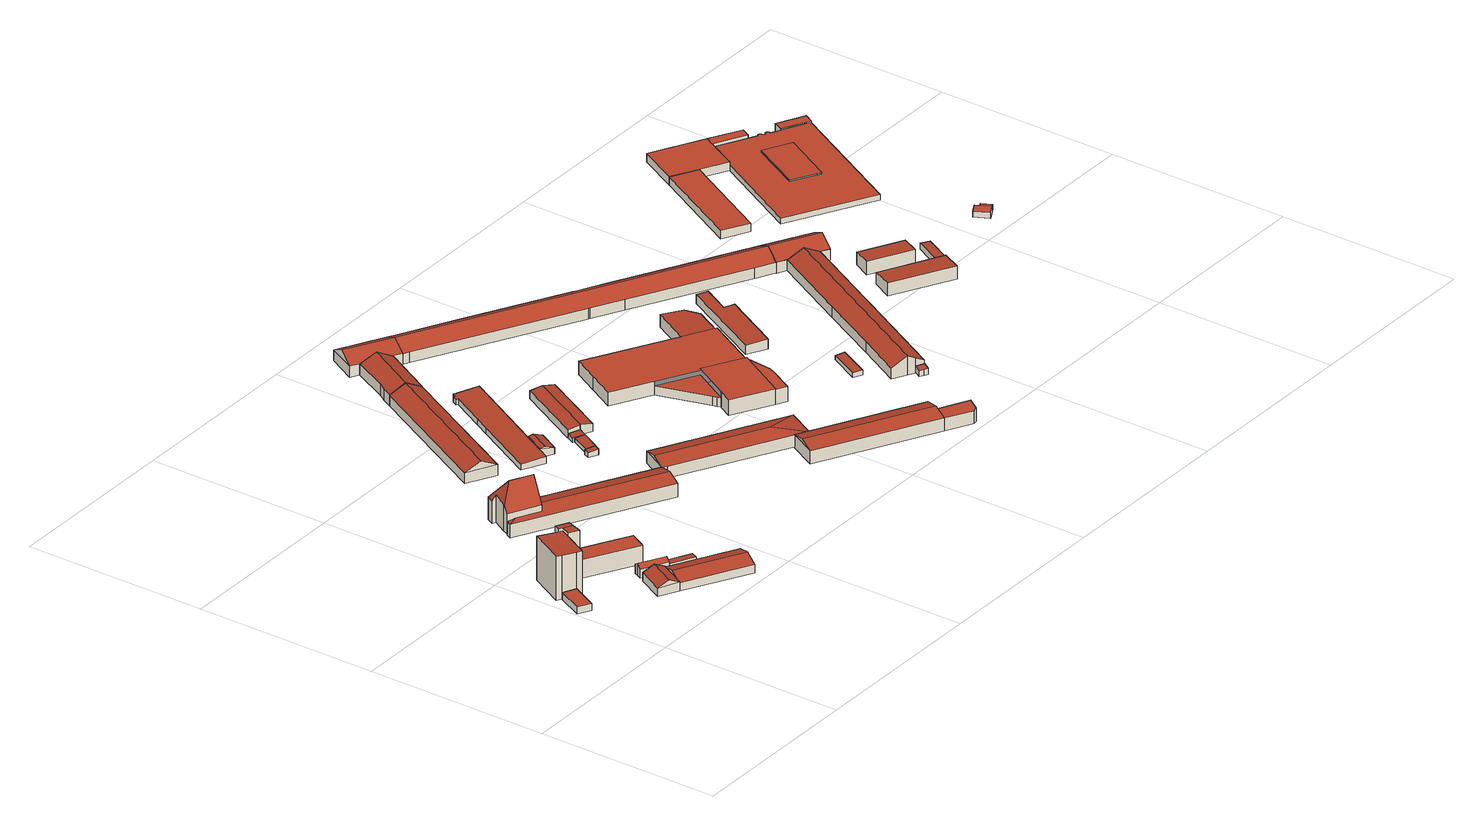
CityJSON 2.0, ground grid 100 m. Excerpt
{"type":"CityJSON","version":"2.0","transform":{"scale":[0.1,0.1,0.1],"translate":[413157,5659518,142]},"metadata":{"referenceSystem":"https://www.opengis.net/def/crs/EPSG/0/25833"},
"CityObjects":{
"building1":{"type":"Building","attributes":{"Dachtyp_tdc":"tdcPolyFlatRoof","Gemeindeschluessel":14612000,"Dachneigung":0,"QualitaetDacherkennung":76,"Geometrietyp2DReferenz":"3000","measuredHeight":3.9,"function":"31001_2000","roofType":"1000"},"geometry":[{"type":"Solid","lod":"2","boundaries":[[[[0,1,2,3]],[[1,4,5,2]],[[4,6,7,5]],[[6,0,3,7]],[[6,4,1,0]],[[3,2,5,7]]]],"semantics":{"surfaces":[{"type":"WallSurface"},{"type":"RoofSurface"},{"type":"GroundSurface"}],"values":[[0,0,0,0,1,2]]}}]},
"building2":{"type":"Building","attributes":{"Gemeindeschluessel":14612000,"Geometrietyp2DReferenz":"3000","function":"31001_2000","roofType":"9999"},"children":["building2-1","building2-2","building2-3"]},
"building2-1":{"type":"BuildingPart","attributes":{"Dachtyp_tdc":"tdcPolyFlatRoof","Dachneigung":2.65,"QualitaetDacherkennung":34,"Geometrietyp2DReferenz":"3000","measuredHeight":24.98,"roofType":"2100"},"parents":["building2"],"geometry":[{"type":"MultiSurface","lod":"2","boundaries":[[[8,9,10,11,12]],[[9,13,14,10]],[[13,15,16,14]],[[15,17,18,16]],[[17,15,13,9,8,19]],[[11,10,14,16,18,20]]],"semantics":{"surfaces":[{"type":"WallSurface"},{"type":"RoofSurface"},{"type":"GroundSurface"}],"values":[0,0,0,0,1,2]}}]},
"building2-2":{"type":"BuildingPart","attributes":{"Dachtyp_tdc":"tdcPolyFlatRoof","Dachneigung":2.75,"QualitaetDacherkennung":62,"Geometrietyp2DReferenz":"3000","measuredHeight":24.15,"roofType":"2100"},"parents":["building2"],"geometry":[{"type":"MultiSurface","lod":"2","boundaries":[[[21,12,11,22]],[[23,24,25,26]],[[24,27,28,25]],[[27,29,30,28]],[[29,31,32,30]],[[31,21,22,32]],[[31,29,27,24,23,33,12,21]],[[22,11,20,26,25,28,30,32]]],"semantics":{"surfaces":[{"type":"WallSurface"},{"type":"RoofSurface"},{"type":"GroundSurface"}],"values":[0,0,0,0,0,0,1,2]}}]},
"building2-3":{"type":"BuildingPart","attributes":{"Dachtyp_tdc":"tdcPolyFlatRoof","Dachneigung":3.02,"QualitaetDacherkennung":60,"Geometrietyp2DReferenz":"3000","measuredHeight":25.29,"roofType":"2100"},"parents":["building2"],"geometry":[{"type":"MultiSurface","lod":"2","boundaries":[[[34,35,18,17]],[[34,36,37,35]],[[36,38,23,26,37]],[[36,34,17,19,38]],[[26,20,18,35,37]]],"semantics":{"surfaces":[{"type":"WallSurface"},{"type":"RoofSurface"},{"type":"GroundSurface"}],"values":[0,0,0,1,2]}}]},
"building3":{"type":"Building","attributes":{"Dachtyp_tdc":"tdcGableRoof","Gemeindeschluessel":14612000,"Dachneigung":26.55,"QualitaetDacherkennung":59,"Geometrietyp2DReferenz":"3000","measuredHeight":7.59,"function":"31001_2000","roofType":"3100"},"geometry":[{"type":"Solid","lod":"2","boundaries":[[[[39,40,41,42]],[[40,43,44,41]],[[43,45,46,44]],[[45,39,42,46]],[[43,40,47]],[[39,45,48]],[[40,39,48,47]],[[45,43,47,48]],[[42,41,44,46]]]],"semantics":{"surfaces":[{"type":"WallSurface"},{"type":"RoofSurface"},{"type":"GroundSurface"}],"values":[[0,0,0,0,0,0,1,1,2]]}}]},
"building4":{"type":"Building","attributes":{"Dachtyp_tdc":"tdcPolyFlatRoof","Gemeindeschluessel":14612000,"Dachneigung":0,"QualitaetDacherkennung":78,"Geometrietyp2DReferenz":"3000","measuredHeight":10.18,"function":"31001_2000","roofType":"1000"},"geometry":[{"type":"Solid","lod":"2","boundaries":[[[[49,50,51,52]],[[50,53,54,51]],[[53,55,56,54]],[[55,57,58,56]],[[57,59,60,58]],[[59,61,62,60]],[[61,63,64,62]],[[63,49,52,64]],[[63,61,59,57,55,53,50,49]],[[52,51,54,56,58,60,62,64]]]],"semantics":{"surfaces":[{"type":"WallSurface"},{"type":"RoofSurface"},{"type":"GroundSurface"}],"values":[[0,0,0,0,0,0,0,0,1,2]]}}]},
"building5":{"type":"Building","attributes":{"Dachtyp_tdc":"tdcGableRoof","Gemeindeschluessel":14612000,"Dachneigung":33.51,"QualitaetDacherkennung":76,"Geometrietyp2DReferenz":"3000","measuredHeight":6.59,"function":"31001_2000","roofType":"3100"},"geometry":[{"type":"Solid","lod":"2","boundaries":[[[[65,66,67,68]],[[66,69,70,67]],[[69,71,72,70]],[[71,73,74,72]],[[73,75,76,74]],[[75,77,78,76]],[[77,79,80,78]],[[79,65,68,80]],[[75,73,71,69,66]],[[66,65,79,77,75]],[[68,67,70,72,74,76,78,80]]]],"semantics":{"surfaces":[{"type":"WallSurface"},{"type":"RoofSurface"},{"type":"GroundSurface"}],"values":[[0,0,0,0,0,0,0,0,1,1,2]]}}]},
"building6":{"type":"Building","attributes":{"Dachtyp_tdc":"tdcFreeFormRoof","Gemeindeschluessel":14612000,"Dachneigung":15.39,"QualitaetDacherkennung":94,"Geometrietyp2DReferenz":"3000","measuredHeight":6.86,"function":"31001_2000","roofType":"5000"},"geometry":[{"type":"Solid","lod":"2","boundaries":[[[[81,82,44,46]],[[82,83,84,44]],[[83,85,86,84]],[[85,87,88,86]],[[87,81,46,88]],[[89,83,82,90]],[[87,85,89,90,81]],[[82,81,90]],[[85,83,89]],[[46,44,84,86,88]]]],"semantics":{"surfaces":[{"type":"WallSurface"},{"type":"RoofSurface"},{"type":"GroundSurface"}],"values":[[0,0,0,0,0,1,1,0,0,2]]}}]},
"building7":{"type":"Building","attributes":{"Dachtyp_tdc":"tdcPolyFlatRoof","Gemeindeschluessel":14612000,"Dachneigung":4.31,"QualitaetDacherkennung":81,"Geometrietyp2DReferenz":"3000","measuredHeight":3.49,"function":"31001_2000","roofType":"2100"},"geometry":[{"type":"Solid","lod":"2","boundaries":[[[[91,92,93,94]],[[92,95,96,93]],[[92,91,97,98,95]],[[96,99,100,94,93]],[[95,98,99,96]],[[98,97,100,99]],[[97,91,94,100]]]],"semantics":{"surfaces":[{"type":"WallSurface"},{"type":"RoofSurface"},{"type":"GroundSurface"}],"values":[[0,0,1,2,0,0,0]]}}]},
"building8":{"type":"Building","attributes":{"Dachtyp_tdc":"tdcFreeFormRoof","Gemeindeschluessel":14612000,"Dachneigung":54.2,"QualitaetDacherkennung":43,"Geometrietyp2DReferenz":"3000","measuredHeight":23.35,"function":"31001_2000","roofType":"5000"},"geometry":[{"type":"Solid","lod":"2","boundaries":[[[[101,102,103,104]],[[102,105,106,103]],[[105,107,108,106]],[[107,109,110,108]],[[109,111,112,110]],[[111,113,114,112]],[[113,115,116,114]],[[115,117,118,116]],[[117,101,104,118]],[[109,107,119,120,121,111]],[[102,122,120,119,105]],[[120,122,101,117,115,113,121]],[[113,111,121]],[[107,105,119]],[[102,101,122]],[[104,103,106,108,110,112,114,116,118]]]],"semantics":{"surfaces":[{"type":"WallSurface"},{"type":"RoofSurface"},{"type":"GroundSurface"}],"values":[[0,0,0,0,0,0,0,0,0,1,1,1,0,0,0,2]]}}]},
"building9":{"type":"Building","attributes":{"Dachtyp_tdc":"tdcFreeFormRoof","Gemeindeschluessel":14612000,"Dachneigung":13.75,"QualitaetDacherkennung":90,"Geometrietyp2DReferenz":"3000","measuredHeight":9.59,"function":"31001_2000","roofType":"5000"},"geometry":[{"type":"Solid","lod":"2","boundaries":[[[[123,124,125,126]],[[124,127,128,125]],[[127,129,130,128]],[[129,131,132,130]],[[131,133,134,132]],[[133,135,136,134]],[[135,137,138,136]],[[137,139,140,138]],[[139,123,126,140]],[[141,137,135]],[[133,142,143,139,141,135]],[[129,127,124,123,143,142,131]],[[133,131,142]],[[139,137,141]],[[123,139,143]],[[126,125,128,130,132,134,136,138,140]]]],"semantics":{"surfaces":[{"type":"WallSurface"},{"type":"RoofSurface"},{"type":"GroundSurface"}],"values":[[0,0,0,0,0,0,0,0,0,1,1,1,0,0,0,2]]}}]},
"building10":{"type":"Building","attributes":{"Dachtyp_tdc":"tdcGableRoof","Gemeindeschluessel":14612000,"Dachneigung":27.13,"QualitaetDacherkennung":84,"Geometrietyp2DReferenz":"3000","measuredHeight":10.26,"function":"31001_2000","roofType":"3100"},"geometry":[{"type":"Solid","lod":"2","boundaries":[[[[144,145,146,147]],[[148,149,147,146]],[[150,151,152,153]],[[145,144,151,150]],[[144,149,152,151]],[[149,148,153,152]],[[148,145,150,153]],[[149,144,147]],[[145,148,146]]]],"semantics":{"surfaces":[{"type":"RoofSurface"},{"type":"GroundSurface"},{"type":"WallSurface"}],"values":[[0,0,1,2,2,2,2,2,2]]}}]},
"building11":{"type":"Building","attributes":{"Dachtyp_tdc":"tdcGableRoof","Gemeindeschluessel":14612000,"Dachneigung":19.19,"QualitaetDacherkennung":87,"Geometrietyp2DReferenz":"3000","measuredHeight":5.52,"function":"31001_2000","roofType":"3100"},"geometry":[{"type":"Solid","lod":"2","boundaries":[[[[154,155,156,157]],[[155,158,159,156]],[[158,160,161,159]],[[160,154,157,161]],[[158,155,162]],[[154,160,163]],[[155,154,163,162]],[[160,158,162,163]],[[157,156,159,161]]]],"semantics":{"surfaces":[{"type":"WallSurface"},{"type":"RoofSurface"},{"type":"GroundSurface"}],"values":[[0,0,0,0,0,0,1,1,2]]}}]},
"building12":{"type":"Building","attributes":{"Dachtyp_tdc":"tdcPolyFlatRoof","Gemeindeschluessel":14612000,"Dachneigung":8.12,"QualitaetDacherkennung":65,"Geometrietyp2DReferenz":"3000","measuredHeight":3.43,"function":"31001_2000","roofType":"2100"},"geometry":[{"type":"Solid","lod":"2","boundaries":[[[[164,165,166,167]],[[165,168,169,166]],[[168,170,171,169]],[[170,172,173,171]],[[172,164,167,173]],[[172,170,168,165,164]],[[167,166,169,171,173]]]],"semantics":{"surfaces":[{"type":"WallSurface"},{"type":"RoofSurface"},{"type":"GroundSurface"}],"values":[[0,0,0,0,0,1,2]]}}]},
"building13":{"type":"Building","attributes":{"Dachtyp_tdc":"tdcPolyFlatRoof","Gemeindeschluessel":14612000,"Dachneigung":7.78,"QualitaetDacherkennung":61,"Geometrietyp2DReferenz":"3000","measuredHeight":3,"function":"31001_2000","roofType":"2100"},"geometry":[{"type":"Solid","lod":"2","boundaries":[[[[174,175,176,177]],[[175,178,179,176]],[[178,180,181,179]],[[180,182,183,181]],[[182,174,177,183]],[[182,180,178,175,174]],[[177,176,179,181,183]]]],"semantics":{"surfaces":[{"type":"WallSurface"},{"type":"RoofSurface"},{"type":"GroundSurface"}],"values":[[0,0,0,0,0,1,2]]}}]},
"building14":{"type":"Building","attributes":{"Dachtyp_tdc":"tdcPolyFlatRoof","Gemeindeschluessel":14612000,"Dachneigung":5.2,"QualitaetDacherkennung":80,"Geometrietyp2DReferenz":"3000","measuredHeight":4.07,"function":"31001_2000","roofType":"2100"},"geometry":[{"type":"Solid","lod":"2","boundaries":[[[[184,185,186,187]],[[188,189,190,191]],[[189,192,193,190]],[[192,194,195,193]],[[194,196,197,195]],[[196,198,199,197]],[[198,200,201,199]],[[200,202,203,201]],[[202,204,205,203]],[[204,184,187,205]],[[204,202,200,198,196,194,192,189,188,206,185,184]],[[187,186,207,191,190,193,195,197,199,201,203,205]],[[185,206,207,186]],[[206,188,191,207]]]],"semantics":{"surfaces":[{"type":"WallSurface"},{"type":"RoofSurface"},{"type":"GroundSurface"}],"values":[[0,0,0,0,0,0,0,0,0,0,1,2,0,0]]}}]},
"building15":{"type":"Building","attributes":{"Dachtyp_tdc":"tdcPolyFlatRoof","Gemeindeschluessel":14612000,"Dachneigung":5.59,"QualitaetDacherkennung":65,"Geometrietyp2DReferenz":"3000","measuredHeight":3.03,"function":"31001_2000","roofType":"2100"},"geometry":[{"type":"Solid","lod":"2","boundaries":[[[[208,209,210,211]],[[209,212,213,210]],[[212,180,181,213]],[[180,214,179,181]],[[214,208,211,179]],[[214,180,212,209,208]],[[211,210,213,181,179]]]],"semantics":{"surfaces":[{"type":"WallSurface"},{"type":"RoofSurface"},{"type":"GroundSurface"}],"values":[[0,0,0,0,0,1,2]]}}]},
"building16":{"type":"Building","attributes":{"Dachtyp_tdc":"tdcFreeFormRoof","Gemeindeschluessel":14612000,"Dachneigung":13.58,"QualitaetDacherkennung":82,"Geometrietyp2DReferenz":"3000","measuredHeight":8.54,"function":"31001_2000","roofType":"5000"},"geometry":[{"type":"Solid","lod":"2","boundaries":[[[[215,216,217,218]],[[216,219,220,217]],[[219,221,222,220]],[[221,223,224,222]],[[223,225,226,224]],[[225,227,228,226]],[[227,229,230,228]],[[229,231,232,230]],[[231,215,218,232]],[[233,216,215,234]],[[234,215,231,235]],[[223,221,219,233,234,235,229,227,225]],[[231,229,235]],[[219,216,233]],[[218,217,220,222,224,226,228,230,232]]]],"semantics":{"surfaces":[{"type":"WallSurface"},{"type":"RoofSurface"},{"type":"GroundSurface"}],"values":[[0,0,0,0,0,0,0,0,0,1,1,1,0,0,2]]}}]},
"building17":{"type":"Building","attributes":{"Dachtyp_tdc":"tdcFreeFormRoof","Gemeindeschluessel":14612000,"Dachneigung":26.78,"QualitaetDacherkennung":93,"Geometrietyp2DReferenz":"3000","measuredHeight":10.38,"function":"31001_2000","roofType":"5000"},"geometry":[{"type":"Solid","lod":"2","boundaries":[[[[236,237,238]],[[239,152,151,240,241,242]],[[243,237,152,239]],[[237,236,151,152]],[[236,244,240,151]],[[244,245,241,240]],[[245,246,242,241]],[[246,243,239,242]],[[237,243,247,238]],[[238,247,246,245,244,236]],[[243,246,247]]]],"semantics":{"surfaces":[{"type":"WallSurface"},{"type":"GroundSurface"},{"type":"RoofSurface"}],"values":[[0,1,0,0,0,0,0,0,2,2,0]]}}]},
"building18":{"type":"Building","attributes":{"Dachtyp_tdc":"tdcGableRoof","Gemeindeschluessel":14612000,"Dachneigung":10.01,"QualitaetDacherkennung":90,"Geometrietyp2DReferenz":"3000","measuredHeight":5.57,"function":"31001_2000","roofType":"3100"},"geometry":[{"type":"Solid","lod":"2","boundaries":[[[[248,249,250,251]],[[249,252,253,250]],[[252,254,255,253]],[[256,257,258,259]],[[257,260,213,258]],[[260,261,210,213]],[[261,248,251,210]],[[257,256,254,252]],[[252,249,248,261,260,257]],[[251,250,253,255,259,258,213,210]],[[254,256,259,255]]]],"semantics":{"surfaces":[{"type":"WallSurface"},{"type":"RoofSurface"},{"type":"GroundSurface"}],"values":[[0,0,0,0,0,0,0,1,1,2,0]]}}]},
"building19":{"type":"Building","attributes":{"Dachtyp_tdc":"tdcFreeFormRoof","Gemeindeschluessel":14612000,"Dachneigung":24.78,"QualitaetDacherkennung":73,"Geometrietyp2DReferenz":"3000","measuredHeight":10.21,"function":"31001_2000","roofType":"5000"},"geometry":[{"type":"Solid","lod":"2","boundaries":[[[[262,263,239,264]],[[263,265,242,239]],[[265,266,267,242]],[[268,269,270,271]],[[263,262,268,271,266,265]],[[262,269,268]],[[270,266,271]],[[264,239,242,267,272,273]],[[266,270,272,267]],[[270,269,273,272]],[[269,262,264,273]]]],"semantics":{"surfaces":[{"type":"WallSurface"},{"type":"RoofSurface"},{"type":"GroundSurface"}],"values":[[0,0,0,1,1,0,0,2,0,0,0]]}}]},
"building20":{"type":"Building","attributes":{"Gemeindeschluessel":14612000,"Geometrietyp2DReferenz":"3000","function":"31001_2000","roofType":"9999"},"children":["building20-1","building20-2"]},
"building20-1":{"type":"BuildingPart","attributes":{"Dachtyp_tdc":"tdcGableRoof","Dachneigung":13.45,"QualitaetDacherkennung":90,"Geometrietyp2DReferenz":"3000","measuredHeight":9.14,"roofType":"3100"},"parents":["building20"],"geometry":[{"type":"MultiSurface","lod":"2","boundaries":[[[274,275,276,277]],[[275,219,278,276]],[[219,279,280,278]],[[219,275,281]],[[275,274,282,283,281]],[[279,219,281,283]],[[277,276,278,280,284]]],"semantics":{"surfaces":[{"type":"WallSurface"},{"type":"RoofSurface"},{"type":"GroundSurface"}],"values":[0,0,0,0,1,1,2]}}]},
"building20-2":{"type":"BuildingPart","attributes":{"Dachtyp_tdc":"tdcPolyFlatRoof","Dachneigung":14.05,"QualitaetDacherkennung":63,"Geometrietyp2DReferenz":"3000","measuredHeight":8.79,"roofType":"2100"},"parents":["building20"],"geometry":[{"type":"MultiSurface","lod":"2","boundaries":[[[285,286,287,284,288,282]],[[286,289,290,287]],[[289,291,292,290]],[[291,274,277,292]],[[291,289,286,285,274]],[[277,284,287,290,292]]],"semantics":{"surfaces":[{"type":"WallSurface"},{"type":"RoofSurface"},{"type":"GroundSurface"}],"values":[0,0,0,0,1,2]}}]},
"building21":{"type":"Building","attributes":{"Gemeindeschluessel":14612000,"Geometrietyp2DReferenz":"3000","function":"31001_2000","roofType":"9999"},"children":["building21-1","building21-2","building21-3","building21-4","building21-5"]},
"building21-1":{"type":"BuildingPart","attributes":{"Dachtyp_tdc":"tdcPolyFlatRoof","Dachneigung":3.05,"QualitaetDacherkennung":85,"Geometrietyp2DReferenz":"3000","measuredHeight":6.92,"roofType":"2100"},"parents":["building21"],"geometry":[{"type":"MultiSurface","lod":"2","boundaries":[[[293,294,295,296]],[[294,297,298,295]],[[297,294,293,299,300]],[[301,302,296,295,298]],[[300,299,302,301]],[[299,293,296,302]]],"semantics":{"surfaces":[{"type":"WallSurface"},{"type":"RoofSurface"},{"type":"GroundSurface"}],"values":[0,0,1,2,0,0]}}]},
"building21-2":{"type":"BuildingPart","attributes":{"Dachtyp_tdc":"tdcPolyFlatRoof","Dachneigung":0,"QualitaetDacherkennung":20,"Geometrietyp2DReferenz":"3000","measuredHeight":8.27,"roofType":"1000"},"parents":["building21"],"geometry":[{"type":"MultiSurface","lod":"2","boundaries":[[[303,304,305,306]],[[304,307,308,305]],[[307,309,310,308]],[[309,311,312,310]],[[313,303,306,314]],[[313,311,309,307,304,303]],[[306,305,308,310,312,314]]],"semantics":{"surfaces":[{"type":"WallSurface"},{"type":"RoofSurface"},{"type":"GroundSurface"}],"values":[0,0,0,0,0,1,2]}}]},
"building21-3":{"type":"BuildingPart","attributes":{"Dachtyp_tdc":"tdcPolyFlatRoof","Dachneigung":0,"QualitaetDacherkennung":50,"Geometrietyp2DReferenz":"3000","measuredHeight":5,"roofType":"1000"},"parents":["building21"],"geometry":[{"type":"MultiSurface","lod":"2","boundaries":[[[315,316,317,318]],[[316,319,320,317]],[[319,321,322,320]],[[319,316,315,323,321]],[[322,324,318,317,320]]],"semantics":{"surfaces":[{"type":"WallSurface"},{"type":"RoofSurface"},{"type":"GroundSurface"}],"values":[0,0,0,1,2]}}]},
"building21-4":{"type":"BuildingPart","attributes":{"Dachtyp_tdc":"tdcPolyFlatRoof","Dachneigung":0,"QualitaetDacherkennung":38,"Geometrietyp2DReferenz":"3000","measuredHeight":7.58,"roofType":"1000"},"parents":["building21"],"geometry":[{"type":"MultiSurface","lod":"2","boundaries":[[[325,326,327,298,297]],[[328,329,330,322,321]],[[329,331,332,330]],[[331,333,334,332]],[[333,335,336,334]],[[335,337,301,336]],[[337,300,301]],[[335,333,331,329,328,338,326,325,337]],[[298,327,324,322,330,332,334,336,301]]],"semantics":{"surfaces":[{"type":"WallSurface"},{"type":"RoofSurface"},{"type":"GroundSurface"}],"values":[0,0,0,0,0,0,0,1,2]}}]},
"building21-5":{"type":"BuildingPart","attributes":{"Dachtyp_tdc":"tdcPolyFlatRoof","Dachneigung":0,"QualitaetDacherkennung":30,"Geometrietyp2DReferenz":"3000","measuredHeight":8.52,"roofType":"1000"},"parents":["building21"],"geometry":[{"type":"MultiSurface","lod":"2","boundaries":[[[339,340,341,312,311]],[[340,342,343,341]],[[342,344,315,318,343]],[[345,346,313,314,327,326]],[[345,347,344,342,340,339,346]],[[314,312,341,343,318,324,327]]],"semantics":{"surfaces":[{"type":"WallSurface"},{"type":"RoofSurface"},{"type":"GroundSurface"}],"values":[0,0,0,0,1,2]}}]},
"building22":{"type":"Building","attributes":{"Dachtyp_tdc":"tdcPolyFlatRoof","Gemeindeschluessel":14612000,"Dachneigung":6.16,"QualitaetDacherkennung":90,"Geometrietyp2DReferenz":"3000","measuredHeight":2.87,"function":"31001_2000","roofType":"2100"},"geometry":[{"type":"Solid","lod":"2","boundaries":[[[[348,349,350,351]],[[349,352,353,350]],[[352,354,355,353]],[[354,348,351,355]],[[354,352,349,348]],[[351,350,353,355]]]],"semantics":{"surfaces":[{"type":"WallSurface"},{"type":"RoofSurface"},{"type":"GroundSurface"}],"values":[[0,0,0,0,1,2]]}}]},
"building23":{"type":"Building","attributes":{"Dachtyp_tdc":"tdcPolyFlatRoof","Gemeindeschluessel":14612000,"Dachneigung":9,"QualitaetDacherkennung":49,"Geometrietyp2DReferenz":"3000","measuredHeight":3.81,"function":"31001_2000","roofType":"2100"},"geometry":[{"type":"Solid","lod":"2","boundaries":[[[[356,357,358,359]],[[357,360,361,358]],[[360,362,363,361]],[[362,364,365,363]],[[364,366,367,365]],[[366,368,369,367]],[[368,356,359,369]],[[368,366,364,362,360,357,356]],[[359,358,361,363,365,367,369]]]],"semantics":{"surfaces":[{"type":"WallSurface"},{"type":"RoofSurface"},{"type":"GroundSurface"}],"values":[[0,0,0,0,0,0,0,1,2]]}}]},
"building24":{"type":"Building","attributes":{"Dachtyp_tdc":"tdcFreeFormRoof","Gemeindeschluessel":14612000,"Dachneigung":26.72,"QualitaetDacherkennung":91,"Geometrietyp2DReferenz":"3000","measuredHeight":10.23,"function":"31001_2000","roofType":"5000"},"geometry":[{"type":"Solid","lod":"2","boundaries":[[[[370,269,273,264]],[[269,371,372,273]],[[371,373,374,372]],[[373,375,376,374]],[[375,377,378,376]],[[377,379,380,378]],[[379,381,382,380]],[[381,383,384,382]],[[383,385,386,384]],[[385,387,388,386]],[[387,389,390,388]],[[389,391,392,390]],[[391,393,394,392]],[[393,395,396,394]],[[395,370,264,396]],[[387,385,397,398,370,395,393,391,389]],[[397,383,381,379,377,375,373,371,269,398]],[[269,370,398]],[[385,383,397]],[[264,273,372,374,376,378,380,382,384,386,388,390,392,394,396]]]],"semantics":{"surfaces":[{"type":"WallSurface"},{"type":"RoofSurface"},{"type":"GroundSurface"}],"values":[[0,0,0,0,0,0,0,0,0,0,0,0,0,0,0,1,1,0,0,2]]}}]},
"building25":{"type":"Building","attributes":{"Dachtyp_tdc":"tdcPolyFlatRoof","Gemeindeschluessel":14612000,"Dachneigung":3.07,"QualitaetDacherkennung":89,"Geometrietyp2DReferenz":"3000","measuredHeight":5.47,"function":"31001_2000","roofType":"2100"},"geometry":[{"type":"Solid","lod":"2","boundaries":[[[[399,400,401,402]],[[400,403,404,401]],[[403,405,406,404]],[[405,407,408,406]],[[407,409,410,408]],[[409,399,402,410]],[[409,407,405,403,400,399]],[[402,401,404,406,408,410]]]],"semantics":{"surfaces":[{"type":"WallSurface"},{"type":"RoofSurface"},{"type":"GroundSurface"}],"values":[[0,0,0,0,0,0,1,2]]}}]},
"building26":{"type":"Building","attributes":{"Dachtyp_tdc":"tdcGableRoof","Gemeindeschluessel":14612000,"Dachneigung":26.98,"QualitaetDacherkennung":84,"Geometrietyp2DReferenz":"3000","measuredHeight":10.24,"function":"31001_2000","roofType":"3100"},"geometry":[{"type":"Solid","lod":"2","boundaries":[[[[411,412,413,414]],[[412,415,416,413]],[[415,417,418,416]],[[417,419,420,418]],[[419,421,422,420]],[[421,423,424,422]],[[423,425,426,424]],[[425,427,428,426]],[[427,429,430,428]],[[429,431,432,430]],[[431,411,414,432]],[[427,425,423,421,419,417]],[[417,415,412,411,431,429,427]],[[414,413,416,418,420,422,424,426,428,430,432]]]],"semantics":{"surfaces":[{"type":"WallSurface"},{"type":"RoofSurface"},{"type":"GroundSurface"}],"values":[[0,0,0,0,0,0,0,0,0,0,0,1,1,2]]}}]},
"building27":{"type":"Building","attributes":{"Dachtyp_tdc":"tdcPolyFlatRoof","Gemeindeschluessel":14612000,"Dachneigung":3.23,"QualitaetDacherkennung":72,"Geometrietyp2DReferenz":"3000","measuredHeight":7.15,"function":"31001_2000","roofType":"2100"},"geometry":[{"type":"Solid","lod":"2","boundaries":[[[[433,434,435,436]],[[434,437,438,435]],[[437,439,440,438]],[[439,433,436,440]],[[439,437,434,433]],[[436,435,438,440]]]],"semantics":{"surfaces":[{"type":"WallSurface"},{"type":"RoofSurface"},{"type":"GroundSurface"}],"values":[[0,0,0,0,1,2]]}}]},
"building28":{"type":"Building","attributes":{"Dachtyp_tdc":"tdcGableRoof","Gemeindeschluessel":14612000,"Dachneigung":24.74,"QualitaetDacherkennung":76,"Geometrietyp2DReferenz":"3000","measuredHeight":10.22,"function":"31001_9998","roofType":"3100"},"geometry":[{"type":"Solid","lod":"2","boundaries":[[[[441,442,443,444]],[[442,445,446,443]],[[445,447,448,446]],[[447,385,449,448]],[[385,383,450,449]],[[383,441,444,450]],[[441,383,451,452]],[[453,454,455,456,452,451]],[[442,456,455,445]],[[441,452,456,442]],[[445,455,454,447]],[[447,454,453,385]],[[385,453,451,383]],[[444,443,446,448,449,450]]]],"semantics":{"surfaces":[{"type":"WallSurface"},{"type":"RoofSurface"},{"type":"GroundSurface"}],"values":[[0,0,0,0,0,0,1,1,0,0,0,0,0,2]]}}]},
"building29":{"type":"Building","attributes":{"Dachtyp_tdc":"tdcPolyFlatRoof","Gemeindeschluessel":14612000,"Dachneigung":2.75,"QualitaetDacherkennung":83,"Geometrietyp2DReferenz":"3000","measuredHeight":7.31,"function":"31001_2000","roofType":"2100"},"geometry":[{"type":"Solid","lod":"2","boundaries":[[[[457,458,459,460]],[[458,461,462,459]],[[461,463,464,462]],[[463,457,460,464]],[[463,461,458,457]],[[460,459,462,464]]]],"semantics":{"surfaces":[{"type":"WallSurface"},{"type":"RoofSurface"},{"type":"GroundSurface"}],"values":[[0,0,0,0,1,2]]}}]},
"building30":{"type":"Building","attributes":{"Dachtyp_tdc":"tdcPolyFlatRoof","Gemeindeschluessel":14612000,"Dachneigung":2.84,"QualitaetDacherkennung":84,"Geometrietyp2DReferenz":"3000","measuredHeight":3.27,"function":"31001_2000","roofType":"2100"},"geometry":[{"type":"Solid","lod":"2","boundaries":[[[[465,466,467,468]],[[466,469,470,467]],[[469,471,472,470]],[[471,465,468,472]],[[471,469,466,465]],[[468,467,470,472]]]],"semantics":{"surfaces":[{"type":"WallSurface"},{"type":"RoofSurface"},{"type":"GroundSurface"}],"values":[[0,0,0,0,1,2]]}}]},
"building31":{"type":"Building","attributes":{"name":"njumii Bildungszentrum des Handwerk","Gemeindeschluessel":14612000,"Geometrietyp2DReferenz":"3000","function":"31001_3021","roofType":"9999"},"children":["building31-1","building31-2","building31-3","building31-4","building31-5","building31-6"]},
"building31-1":{"type":"BuildingPart","attributes":{"Dachtyp_tdc":"tdcPolyFlatRoof","Dachneigung":0,"QualitaetDacherkennung":100,"Geometrietyp2DReferenz":"3000","measuredHeight":4.06,"roofType":"1000"},"parents":["building31"],"geometry":[{"type":"MultiSurface","lod":"2","boundaries":[[[473,474,475,476,477]],[[478,479,480,481,482]],[[479,473,477,480]],[[479,478,474,473]],[[477,476,481,480]]],"semantics":{"surfaces":[{"type":"WallSurface"},{"type":"RoofSurface"},{"type":"GroundSurface"}],"values":[0,0,0,1,2]}}]},
"building31-2":{"type":"BuildingPart","attributes":{"Dachtyp_tdc":"tdcPolyFlatRoof","Dachneigung":0,"QualitaetDacherkennung":0,"Geometrietyp2DReferenz":"3000","measuredHeight":4.75,"roofType":"9999"},"parents":["building31"],"geometry":[{"type":"MultiSurface","lod":"2","boundaries":[[[483,484,485,486]],[[484,487,488,485]],[[484,483,489,490,487]],[[491,489,483,486]],[[492,488,487,490]],[[488,492,491,486,485]],[[491,492,490,489]]],"semantics":{"surfaces":[{"type":"RoofSurface"},{"type":"WallSurface"},{"type":"GroundSurface"},{"type":"ClosureSurface","isClosure":"1","QuelleClosure":"LoD1Solid"}],"values":[0,1,1,1,2,3,3]}}]},
"building31-3":{"type":"BuildingPart","attributes":{"Dachtyp_tdc":"tdcPolyFlatRoof","Dachneigung":0,"QualitaetDacherkennung":100,"Geometrietyp2DReferenz":"3000","measuredHeight":3.83,"roofType":"1000"},"parents":["building31"],"geometry":[{"type":"MultiSurface","lod":"2","boundaries":[[[493,494,495,496]],[[497,498,499,500]]],"semantics":{"surfaces":[{"type":"RoofSurface"},{"type":"GroundSurface"}],"values":[0,1]}}]},
"building31-4":{"type":"BuildingPart","attributes":{"Dachtyp_tdc":"tdcPolyFlatRoof","Dachneigung":0,"QualitaetDacherkennung":0,"Geometrietyp2DReferenz":"3000","measuredHeight":4.57,"roofType":"9999"},"parents":["building31"],"geometry":[{"type":"MultiSurface","lod":"2","boundaries":[[[501,502,503,504]],[[504,503,505,506]],[[503,502,507,505]],[[502,501,508,507]],[[506,505,507,508]],[[506,508,501,504]]],"semantics":{"surfaces":[{"type":"RoofSurface"},{"type":"WallSurface"},{"type":"GroundSurface"},{"type":"ClosureSurface","isClosure":"1","QuelleClosure":"LoD1Solid"}],"values":[0,1,1,1,2,3]}}]},
"building31-5":{"type":"BuildingPart","attributes":{"Dachtyp_tdc":"tdcPolyFlatRoof","Dachneigung":0,"QualitaetDacherkennung":0,"Geometrietyp2DReferenz":"3000","measuredHeight":4.69,"roofType":"9999"},"parents":["building31"],"geometry":[{"type":"MultiSurface","lod":"2","boundaries":[[[485,509,510,511,512,486]],[[512,511,504,506,513,514]],[[501,504,511,510]],[[510,509,515,508,501]],[[509,485,488,515]],[[514,491,486,512]],[[513,506,508,515,488,492]],[[501,508,506,504]],[[492,488,485,486,491]],[[514,513,492,491]]],"semantics":{"surfaces":[{"type":"RoofSurface"},{"type":"WallSurface"},{"type":"GroundSurface"},{"type":"ClosureSurface","isClosure":"1","QuelleClosure":"LoD1Solid"}],"values":[0,1,1,1,1,1,2,3,3,3]}}]},
"building31-6":{"type":"BuildingPart","attributes":{"Dachtyp_tdc":"tdcPolyFlatRoof","Dachneigung":0,"QualitaetDacherkennung":50,"Geometrietyp2DReferenz":"3000","measuredHeight":3,"roofType":"1000"},"parents":["building31"],"geometry":[{"type":"MultiSurface","lod":"2","boundaries":[[[489,516,517,490]],[[516,518,519,517]],[[518,520,521,519]],[[520,522,523,521]],[[522,524,525,523]],[[524,526,527,525]],[[526,528,529,527]],[[528,530,531,529]],[[530,532,533,531]],[[532,534,535,533]],[[534,536,537,535]],[[536,538,539,537]],[[538,482,481,539]],[[475,540,541,476]],[[540,542,543,541]],[[542,514,513,543]],[[514,542,540,475,482,538,536,534,532,530,528,526,524,522,520,518,516,489,491],[544,545,546,547]],[[492,490,517,519,521,523,525,527,529,531,533,535,537,539,481,476,541,543,513],[497,500,499,498]]],"semantics":{"surfaces":[{"type":"WallSurface"},{"type":"RoofSurface"},{"type":"GroundSurface"}],"values":[0,0,0,0,0,0,0,0,0,0,0,0,0,0,0,0,1,2]}}]},
"building32":{"type":"Building","attributes":{"Gemeindeschluessel":14612000,"Geometrietyp2DReferenz":"3000","function":"31001_2000","roofType":"9999"},"children":["building32-1","building32-2"]},
"building32-1":{"type":"BuildingPart","attributes":{"Dachtyp_tdc":"tdcPolyFlatRoof","Dachneigung":0,"QualitaetDacherkennung":87,"Geometrietyp2DReferenz":"3000","measuredHeight":3.22,"roofType":"1000"},"parents":["building32"],"geometry":[{"type":"MultiSurface","lod":"2","boundaries":[[[548,549,550,551]],[[552,553,554,555]],[[552,556,557,553]],[[556,548,551,557]],[[556,552,555,549,548]],[[551,550,554,553,557]]],"semantics":{"surfaces":[{"type":"WallSurface"},{"type":"RoofSurface"},{"type":"GroundSurface"}],"values":[0,0,0,0,1,2]}}]},
"building32-2":{"type":"BuildingPart","attributes":{"Dachtyp_tdc":"tdcPolyFlatRoof","Dachneigung":0,"QualitaetDacherkennung":66,"Geometrietyp2DReferenz":"3000","measuredHeight":3.21,"roofType":"1000"},"parents":["building32"],"geometry":[{"type":"MultiSurface","lod":"2","boundaries":[[[549,558,559,550]],[[558,560,561,559]],[[560,555,554,561]],[[555,560,558,549]],[[550,559,561,554]]],"semantics":{"surfaces":[{"type":"WallSurface"},{"type":"RoofSurface"},{"type":"GroundSurface"}],"values":[0,0,0,1,2]}}]}
},
"vertices":[
[76,485,47],[8,522,47],[8,522,8],[76,485,8],[78,659,47],[78,659,8],[147,624,47],[147,624,8],
[253,808,260],[271,841,258],[271,841,10],[253,808,10],[253,808,246],[337,805,258],[337,805,10],[336,802,258],[336,802,10],[322,771,260],[322,771,10],[274,797,260],[274,797,10],
[152,862,252],[152,862,10],[247,746,245],[174,611,245],[174,611,10],[247,746,10],[147,624,246],[147,624,10],[78,659,250],[78,659,10],[49,674,252],[49,674,10],[274,797,245],
[304,727,263],[304,727,10],[300,718,263],[300,718,10],[247,746,263],
[370,312,50],[448,456,50],[448,456,5],[370,312,5],[551,401,56],[551,401,5],[473,256,56],[473,256,5],[502,427,81],[424,282,81],
[578,549,106],[294,706,106],[294,706,4],[578,549,4],[300,718,106],[300,718,4],[304,727,106],[304,727,4],[336,802,106],[336,802,4],[628,641,106],[628,641,4],[592,574,106],[592,574,4],[590,571,106],[590,571,4],
[461,480,54],[474,503,71],[474,503,5],[461,480,5],[485,525,55],[485,525,5],[620,452,55],[620,452,5],[618,450,57],[618,450,5],[608,430,71],[608,430,5],[597,410,56],[597,410,5],[596,408,54],[596,408,5],
[473,256,50],[551,401,52],[902,212,52],[902,212,5],[863,140,73],[863,140,5],[821,69,51],[821,69,5],[864,141,74],[513,330,74],
[741,372,40],[725,342,43],[725,342,8],[741,372,8],[597,410,43],[597,410,8],[746,382,39],[618,450,39],[618,450,8],[746,382,8],
[604,1234,202],[540,1112,154],[540,1112,42],[604,1234,42],[376,1197,153],[376,1197,42],[392,1228,187],[392,1228,42],[432,1303,195],[432,1303,42],[414,1312,163],[414,1312,42],[434,1350,166],[434,1350,42],[466,1333,167],[466,1333,42],[456,1315,198],[456,1315,42],[387,1218,186],[465,1250,275],[434,1349,167],[580,1190,275],
[604,1234,112],[1215,902,113],[1215,902,38],[604,1234,38],[1218,900,113],[1218,900,38],[1216,896,114],[1216,896,38],[1196,860,124],[1196,860,38],[1136,749,113],[1136,749,38],[360,1168,113],[360,1168,38],[376,1197,113],[376,1197,38],[540,1112,122],[540,1112,38],[417,1176,121],[1178,825,134],[563,1157,134],
[1011,2344,111],[628,1628,111],[705,1587,155],[1089,2305,155],[782,1546,111],[1168,2266,110],[628,1628,53],[1011,2344,53],[1168,2266,53],[782,1546,53],
[1036,1481,100],[1098,1596,100],[1098,1596,52],[1036,1481,52],[1164,1560,90],[1164,1560,52],[1102,1445,90],[1102,1445,52],[1121,1583,107],[1059,1469,107],
[1170,1297,77],[1187,1329,77],[1187,1329,51],[1170,1297,51],[1191,1327,78],[1191,1327,51],[1235,1303,85],[1235,1303,51],[1218,1271,85],[1218,1271,51],
[1235,1303,86],[1191,1327,79],[1191,1327,56],[1235,1303,56],[1245,1429,79],[1245,1429,56],[1291,1404,86],[1291,1404,56],[1237,1303,86],[1237,1303,56],
[1098,1596,94],[1036,1481,94],[1036,1481,53],[1098,1596,53],[886,1488,82],[1066,1819,82],[1066,1819,53],[886,1488,53],[1110,1900,82],[1110,1900,53],[1211,2088,82],[1211,2088,53],[1201,2093,81],[1201,2093,53],[1215,2120,81],[1215,2120,53],[1225,2115,82],[1225,2115,53],[1236,2134,82],[1236,2134,53],[1355,2069,94],[1355,2069,53],[1005,1423,94],[1005,1423,53],
[1235,1434,80],[1259,1479,80],[1259,1479,56],[1235,1434,56],[1315,1449,86],[1315,1449,56],[1245,1429,81],
[1980,683,113],[1901,535,112],[1901,535,48],[1980,683,48],[1834,571,113],[1834,571,48],[1831,566,112],[1831,566,48],[1240,883,112],[1240,883,48],[1216,896,113],[1216,896,48],[1218,900,114],[1218,900,48],[1215,902,114],[1215,902,48],[1297,1047,113],[1297,1047,48],[1892,540,113],[1800,683,133],[1255,973,133],
[1011,2344,112],[1168,2266,112],[1089,2305,157],[1318,2545,53],[1037,2394,53],[1064,2435,53],[1163,2629,53],[1318,2545,112],[1037,2394,112],[1064,2435,114],[1163,2629,112],[1241,2587,157],
[1257,1481,99],[1452,1842,100],[1452,1842,56],[1257,1481,56],[1511,1811,111],[1511,1811,56],[1567,1781,100],[1567,1781,56],[1374,1418,100],[1317,1448,111],[1317,1448,56],[1374,1418,56],[1315,1449,111],[1259,1479,100],
[1362,2521,114],[1318,2545,114],[1362,2521,53],[1163,2629,114],[1117,2654,114],[1117,2654,53],[1405,2600,155],[1446,2677,111],[1200,2809,111],[1159,2733,155],[1200,2809,53],[1446,2677,53],
[2374,85,113],[1752,418,113],[1752,418,42],[2374,85,42],[1834,571,42],[2456,239,113],[2456,239,42],[1793,495,134],[2407,146,129],[2415,162,134],[2407,146,42],
[2407,146,130],[2562,64,130],[2562,64,42],[2407,146,113],[2536,14,116],[2536,14,42],[2515,9,112],[2515,9,42],
[2484,1686,107],[2506,1605,104],[2506,1605,45],[2484,1686,45],[2421,1446,104],[2421,1446,45],[2374,1746,114],[2258,1536,114],[2258,1536,45],[2374,1746,45],
[2249,1014,127],[2237,985,127],[2237,985,45],[2249,1014,45],[2235,980,127],[2235,980,45],[2161,846,127],[2161,846,45],[2106,876,127],[2106,876,45],[2262,1157,127],[2262,1157,45],
[1933,1070,95],[1928,1090,95],[1928,1090,45],[1933,1070,45],[1922,1111,95],[1922,1111,45],[1840,1394,95],[1840,1394,45],[2051,1277,95],[2051,1277,45],
[2421,1446,120],[2263,1160,120],[2263,1160,45],[1840,1394,120],[1628,1511,120],[1628,1511,45],[1708,1656,120],[1708,1656,45],[1783,1792,120],[1783,1792,45],[1785,1797,120],[1785,1797,45],[2258,1536,120],[2051,1277,120],
[2106,876,130],[1891,995,130],[1891,995,45],[1932,1070,130],[1932,1070,45],[1933,1070,130],[2263,1160,130],[2262,1157,130],[2051,1277,130],
[2600,886,76],[2645,862,81],[2645,862,53],[2600,886,53],[2560,695,81],[2560,695,53],[2515,721,76],[2515,721,53],
[2747,446,85],[2727,456,85],[2727,456,54],[2747,446,54],[2704,468,85],[2704,468,54],[2723,504,92],[2723,504,54],[2763,482,92],[2763,482,54],[2765,481,92],[2765,481,54],[2748,449,86],[2748,449,54],
[1362,2521,111],[1479,2659,111],[1479,2659,53],[1794,2489,111],[1794,2489,53],[2195,2273,111],[2195,2273,53],[2309,2212,111],[2309,2212,53],[2315,2208,111],[2315,2208,53],[2480,2120,111],[2480,2120,53],[3179,1744,111],[3179,1744,53],[3095,1589,111],[3095,1589,53],[2997,1642,111],[2997,1642,53],[2396,1966,111],[2396,1966,53],[2233,2053,111],[2233,2053,53],[2226,2057,111],[2226,2057,53],[1395,2504,111],[1395,2504,53],[3137,1667,155],[1404,2599,155],
[2667,1523,109],[2494,1202,109],[2494,1202,54],[2667,1523,54],[2390,1258,103],[2390,1258,54],[2641,1727,103],[2641,1727,54],[2695,1698,106],[2695,1698,54],[2616,1550,106],[2616,1550,54],
[3046,1003,111],[2763,482,112],[2763,482,53],[3046,1003,53],[2723,504,135],[2723,504,53],[2687,523,156],[2687,523,53],[2610,564,111],[2610,564,53],[2740,806,111],[2740,806,53],[2913,1128,111],[2913,1128,53],[3146,1562,110],[3146,1562,53],[3225,1520,156],[3225,1520,53],[3301,1479,112],[3301,1479,53],[3067,1043,111],[3067,1043,53],
[3615,973,117],[3555,862,124],[3555,862,52],[3615,973,52],[3232,1035,124],[3232,1035,52],[3291,1146,117],[3291,1146,52],
[3431,1609,111],[3348,1454,111],[3348,1454,52],[3431,1609,52],[3301,1479,111],[3301,1479,52],[3146,1562,111],[3146,1562,52],[3095,1589,52],[3179,1744,52],[3138,1668,155],[3390,1533,155],[3095,1589,113],[3146,1562,113],[3301,1479,113],[3348,1454,113],
[3338,1234,124],[3388,1328,119],[3388,1328,51],[3338,1234,51],[3615,1209,119],[3615,1209,51],[3565,1114,124],[3565,1114,51],
[3654,989,73],[3606,1015,76],[3606,1015,43],[3654,989,43],[3693,1179,76],[3693,1179,43],[3741,1154,73],[3741,1154,43],
[4344,2315,78],[4319,2268,78],[4319,2268,68],[4319,2268,38],[4344,2315,38],[4174,2346,78],[4199,2393,78],[4199,2393,38],[4174,2346,38],[4174,2346,68],
[4025,2426,85],[4051,2473,85],[3884,2563,85],[3858,2516,85],[4051,2473,38],[3884,2563,38],[4025,2426,68],[4025,2426,38],[3858,2516,68],[3858,2516,38],
[3958,2299,76],[3810,2025,76],[3958,1945,76],[4106,2220,76],[4106,2220,38],[3958,1945,38],[3810,2025,38],[3958,2299,38],
[3489,2499,83],[3224,2006,83],[3363,1931,83],[3629,2424,83],[3363,1931,38],[3629,2424,38],[3224,2006,38],[3489,2499,38],
[3604,2713,85],[3489,2499,85],[3629,2424,85],[3769,2349,85],[3769,2349,38],[3769,2349,68],[3604,2713,38],
[4071,2401,68],[4071,2401,38],[4078,2407,68],[4078,2407,38],[4088,2406,68],[4088,2406,38],[4094,2399,68],[4094,2399,38],[4093,2389,68],[4093,2389,38],[4106,2382,68],[4106,2382,38],[4110,2387,68],[4110,2387,38],[4115,2389,68],[4115,2389,38],[4121,2388,68],[4121,2388,38],[4126,2386,68],[4126,2386,38],[4130,2378,68],[4130,2378,38],[4129,2370,68],[4129,2370,38],[3963,1608,68],[3963,1608,38],[3503,1856,68],[3503,1856,38],[3958,1945,68],[3810,2025,68],[3958,2299,68],[4106,2220,68],
[4138,1184,72],[4151,1160,72],[4151,1160,40],[4138,1184,40],[4127,1080,72],[4127,1080,40],[4179,1109,40],[4179,1109,72],[4086,1155,72],[4086,1155,40],
[4167,1169,72],[4167,1169,40],[4195,1118,72],[4195,1118,40]
]}
